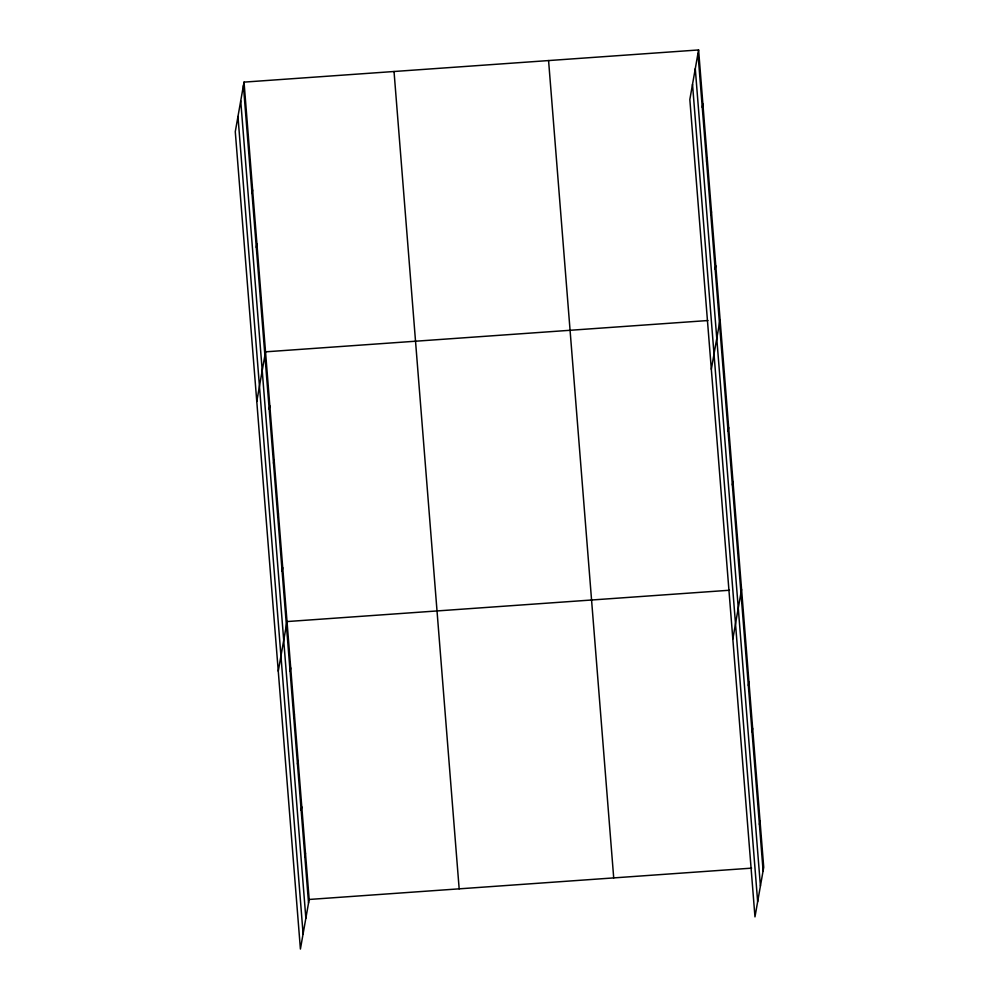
<?xml version="1.0" encoding="UTF-8"?>
<svg xmlns="http://www.w3.org/2000/svg" width="999" height="999" viewBox="0 0 999 999"><rect width="100%" height="100%" fill="white"/><g stroke="black" fill="none" stroke-linecap="round" stroke-linejoin="round"><path stroke-width="1.5" d="M244.031 82.118L235.277 131.706L300.412 949.05L309.166 899.462L244.031 82.118L698.588 49.95L763.723 867.294L754.969 916.882L689.834 99.538L698.588 49.95M247.702 139.573L248.326 136.064M251.998 193.519L252.622 190.01M256.306 247.465L256.918 243.956M260.602 301.411L261.226 297.889M256.78 401.436L265.522 351.835L707.954 320.529M269.193 409.29L269.817 405.781M273.501 463.236L274.113 459.727M277.797 517.182L278.421 513.673M282.093 571.128L282.717 567.619M278.271 671.153L287.013 621.565L729.457 590.247M290.085 671.39L290.709 667.881M293.781 717.707L294.393 714.198M297.465 764.023L298.089 760.514M301.161 810.339L301.773 806.83M304.845 856.655L305.469 853.146M702.26 107.405L702.884 103.896M706.568 161.351L707.18 157.842M710.863 215.297L711.475 211.788M715.159 269.243L715.784 265.734M711.338 369.268L720.079 319.668M723.763 377.135L724.375 373.614M728.059 431.068L728.683 427.56M732.354 485.014L732.979 481.506M736.65 538.961L737.274 535.452M732.829 638.985L741.57 589.398M744.642 639.223L745.266 635.714M748.338 685.539L748.95 682.03M752.022 731.855L752.647 728.346M755.719 778.171L756.343 774.662M759.415 824.487L760.027 820.978M309.166 899.462L751.598 868.143M697.964 53.459L763.099 870.803M695.279 68.669L760.414 886.013M692.519 84.341L757.654 901.672M548.576 60.564L613.711 877.909M394.031 71.503L459.165 888.848M243.406 85.627L308.541 902.971M240.722 100.837L305.856 918.181M237.962 116.508L303.097 933.84"/></g></svg>
